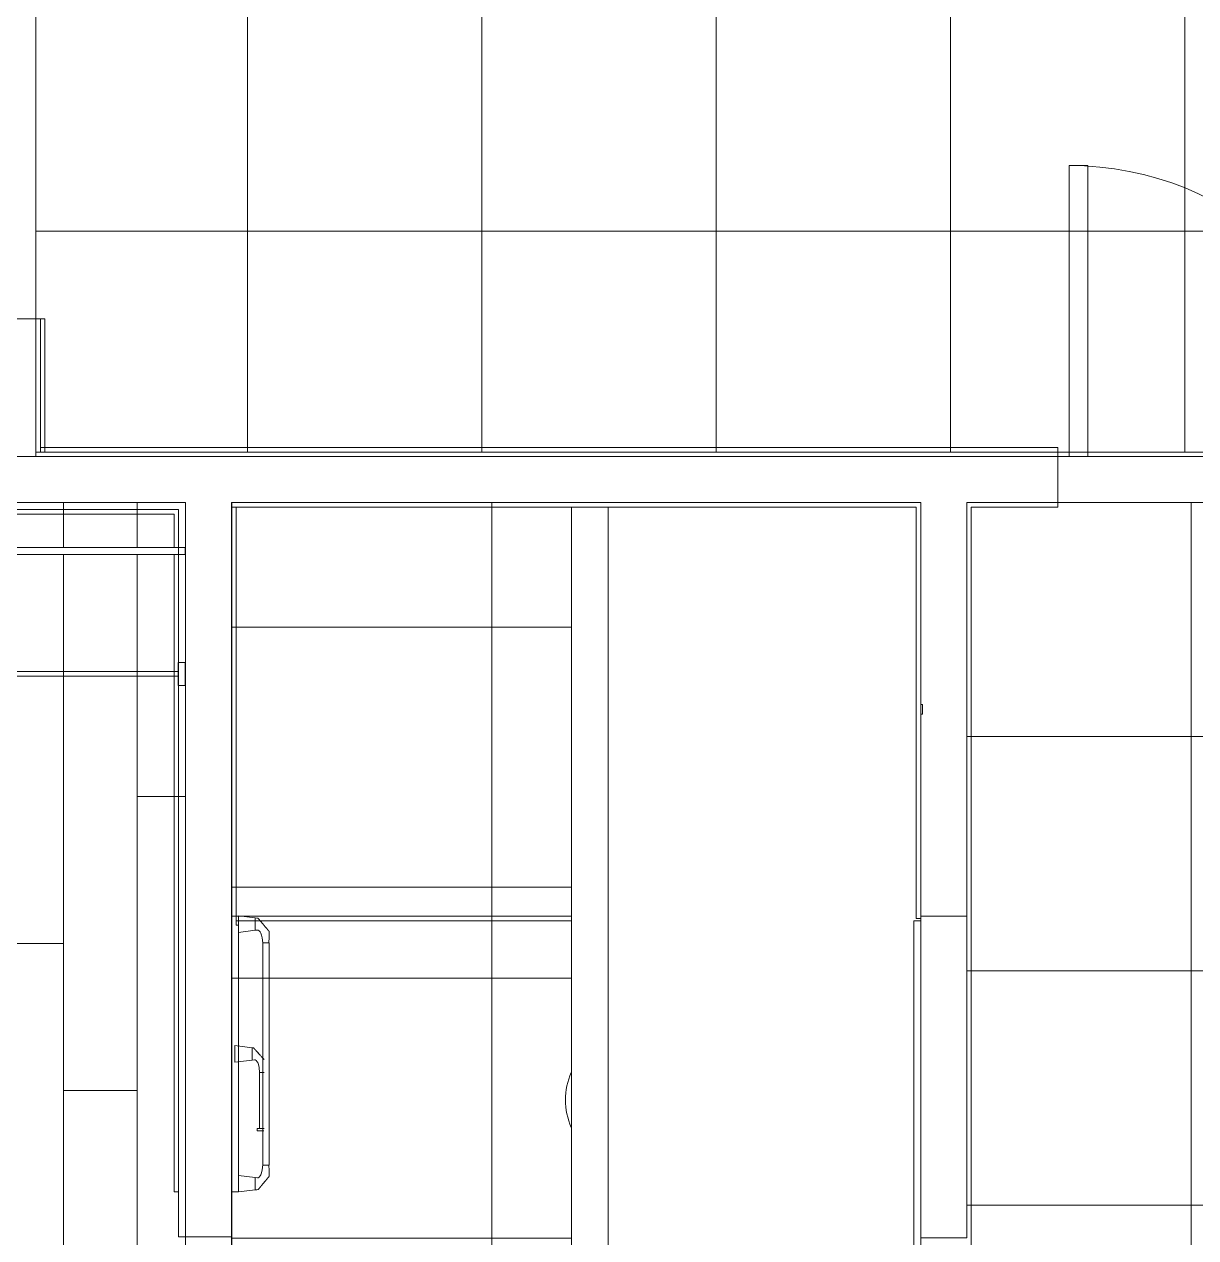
# Model space of a CAD drawing. Header units: metres. Extents: x 3856 to 4207, y -1118 to -691.
# Drawn here: x 3949.807 to 3952.356, y -976.627 to -973.986 of the extents above; entities that cross this region are included whole.
import ezdxf

# ---------------------------------------------------------------- set-up
doc = ezdxf.new("R2010")
doc.units = ezdxf.units.M
for name, color, linetype, lineweight in [('Casework', 7, 'Continuous', 9), ('Ceilings', 7, 'Continuous', 9), ('Common Edges', 7, 'Continuous', 9), ('Doors', 7, 'Continuous', 9), ('Floors', 7, 'Continuous', 9), ('Furniture', 7, 'Continuous', 9), ('Plumbing Fixtures', 7, 'Continuous', 9), ('Surface Pattern', 7, 'Continuous', 9), ('Walls', 7, 'Continuous', 9)]:
    doc.layers.add(name, color=color, linetype=linetype, lineweight=lineweight)
doc.layers.add('ROA-E00-URB-A101-MASTER_PLAN cambio estaciomientos_dwg', color=7, linetype='Continuous', lineweight=9, true_color=0x767676)

# ---------------------------------------------------------------- blocks, each defined once
blk = doc.blocks.new('Puerta metalica en rejilla - 0_70 x2_10 cm-V175-IMPLANTACIÓN - KIT COMERCIAL')
at = {"layer": 'Doors'}
for p, q in [((-0.325, 0.6835), (-0.285, 0.6835)), ((-0.325, 0.05), (-0.325, 0.6835)), ((-0.285, 0.6835), (-0.285, 0.05)), ((0.3, 0.055), (0.295, 0.055)), ((0.3, 0.055), (0.295, 0.055)), ((0.3, 0.055), (0.31, 0.055)), ((0.31, 0.055), (0.3, 0.055)), ((0.315, 0.055), (0.31, 0.055)), ((0.315, 0.055), (0.31, 0.055))]:
    blk.add_line(p, q, dxfattribs=at)
at = {"layer": 'Doors', "flags": 128}
for points in [[(0.1751, 0.0706), (0.2162, 0.0766), (0.25, 0.0794), (0.2764, 0.0789), (0.2957, 0.075), (0.3082, 0.0673), (0.313, 0.055)], [(0.313, 0.055), (0.3082, 0.0673), (0.2957, 0.075), (0.2764, 0.0789), (0.25, 0.0794), (0.2162, 0.0766), (0.1751, 0.0706)], [(0.1751, 0.0706), (0.2162, 0.0766), (0.25, 0.0794), (0.2764, 0.0789), (0.2957, 0.075), (0.3082, 0.0673), (0.313, 0.055)], [(0.313, 0.055), (0.3082, 0.0673), (0.2957, 0.075), (0.2764, 0.0789), (0.25, 0.0794), (0.2162, 0.0766), (0.1751, 0.0706)], [(0.1751, 0.0706), (0.2162, 0.0766), (0.25, 0.0794), (0.2764, 0.0789), (0.2957, 0.075), (0.3082, 0.0673), (0.313, 0.055)], [(0.313, 0.055), (0.3082, 0.0673), (0.2957, 0.075), (0.2764, 0.0789), (0.25, 0.0794), (0.2162, 0.0766), (0.1751, 0.0706)], [(0.1751, 0.0706), (0.1751, 0.0706), (0.1751, 0.0705), (0.1751, 0.0703), (0.1751, 0.0701), (0.1752, 0.0699), (0.1752, 0.0696), (0.1753, 0.0693), (0.1753, 0.0691), (0.1753, 0.0689), (0.1754, 0.0687), (0.1754, 0.0687), (0.1754, 0.0686)], [(0.1754, 0.0686), (0.1754, 0.0687), (0.1754, 0.0687), (0.1753, 0.0689), (0.1753, 0.0691), (0.1753, 0.0693), (0.1752, 0.0696), (0.1752, 0.0699), (0.1751, 0.0701), (0.1751, 0.0703), (0.1751, 0.0705), (0.1751, 0.0706), (0.1751, 0.0706)], [(0.297, 0.055), (0.2977, 0.0586), (0.2916, 0.0645), (0.2754, 0.0699), (0.2501, 0.0727), (0.2167, 0.0723), (0.1754, 0.0686)], [(0.1754, 0.0686), (0.2167, 0.0723), (0.2501, 0.0727), (0.2754, 0.0699), (0.2916, 0.0645), (0.2977, 0.0586), (0.297, 0.055)], [(0.297, 0.055), (0.2973, 0.055), (0.2981, 0.055), (0.2994, 0.055), (0.301, 0.055), (0.303, 0.055), (0.305, 0.055), (0.3071, 0.055), (0.309, 0.055), (0.3107, 0.055), (0.312, 0.055), (0.3128, 0.055), (0.313, 0.055)], [(0.313, 0.055), (0.3128, 0.055), (0.312, 0.055), (0.3107, 0.055), (0.309, 0.055), (0.3071, 0.055), (0.305, 0.055), (0.303, 0.055), (0.301, 0.055), (0.2994, 0.055), (0.2981, 0.055), (0.2973, 0.055), (0.297, 0.055)]]:
    blk.add_lwpolyline(points, dxfattribs=at)
at = {"layer": 'Doors'}
blk.add_arc((-0.325, 0.0085), 0.675, 3.6217, 90, dxfattribs=at)
blk.add_open_spline([(0.297, 0.055), (0.2972, 0.0554), (0.2974, 0.0558), (0.2976, 0.0564), (0.2977, 0.0569), (0.2979, 0.0576), (0.2977, 0.0586), (0.2972, 0.0598), (0.2956, 0.0618), (0.2921, 0.0645), (0.2851, 0.0676), (0.2727, 0.0709), (0.2515, 0.0732), (0.218, 0.0728), (0.1904, 0.0704), (0.1754, 0.0686)], degree=3, knots=[0, 0, 0, 0, 0.041667, 0.0625, 0.083333, 0.125, 0.166667, 0.208333, 0.25, 0.333333, 0.416667, 0.5, 0.666667, 0.833333, 1, 1, 1, 1], dxfattribs=at)
blk.add_open_spline([(0.297, 0.055), (0.2972, 0.0554), (0.2974, 0.0558), (0.2976, 0.0564), (0.2977, 0.0569), (0.2979, 0.0576), (0.2977, 0.0586), (0.2972, 0.0598), (0.2956, 0.0618), (0.2921, 0.0645), (0.2851, 0.0676), (0.2727, 0.0709), (0.2515, 0.0732), (0.218, 0.0728), (0.1904, 0.0704), (0.1754, 0.0686)], degree=3, knots=[0, 0, 0, 0, 0.041667, 0.0625, 0.083333, 0.125, 0.166667, 0.208333, 0.25, 0.333333, 0.416667, 0.5, 0.666667, 0.833333, 1, 1, 1, 1], dxfattribs=at)
blk = doc.blocks.new('Toilet-Pressure_Lite_1_0-Kohler-Highline-3519-TR - SANITARIO ACUACER PLUS REDONDO BLANCO REF_ 320381001 CORONA O SIMILAR-V176-IMPLANTACIÓN - KIT COMERCIAL')
at = {"layer": 'Plumbing Fixtures', "color": 254, "true_color": 0xd4d4d4}
blk.add_arc((0, -0.6428), 0.144, 245.4652, 294.5348, dxfattribs=at)
blk = doc.blocks.new('VESTIER EN L - ARAYA - CL-02 HABITACIÓN PRINCIPAL-V243-IMPLANTACIÓN - KIT COMERCIAL')
at = {"layer": 'Casework'}
for p, q in [((-2.6775, -0.05), (-0.2775, -0.05)), ((-2.6775, -0.065), (-2.6775, -0.05)), ((-0.2775, -0.05), (-0.2775, -0.065)), ((-0.2775, -0.065), (-2.6775, -0.065)), ((-2.6775, -0.065), (-2.6775, -0.65)), ((-2.085, -0.065), (-2.085, -0.65)), ((-2.07, -0.65), (-2.07, -0.065)), ((-1.485, -0.065), (-1.485, -0.65)), ((-1.47, -0.65), (-1.47, -0.065)), ((-0.2925, -0.065), (-0.2775, -0.065)), ((-0.2925, -1.75), (-0.2925, -0.065)), ((-0.2775, -0.065), (-0.2775, -1.75)), ((-1.455, -0.3325), (-1.47, -0.3325)), ((-1.455, -0.3325), (-1.47, -0.3325)), ((-1.455, -0.3825), (-1.455, -0.3325)), ((-1.455, -0.351), (-1.455, -0.3325)), ((-1.455, -0.351), (-1.455, -0.3325)), ((-1.455, -0.351), (-1.455, -0.3325)), ((-0.2925, -0.3525), (-1.455, -0.3525)), ((-1.455, -0.3525), (-1.455, -0.3527)), ((-1.455, -0.3525), (-1.455, -0.3625)), ((-0.2925, -0.3525), (-1.455, -0.3525)), ((-1.455, -0.3525), (-1.455, -0.3527)), ((-1.455, -0.3525), (-1.455, -0.3527)), ((-1.455, -0.3623), (-1.455, -0.3625)), ((-1.455, -0.3623), (-1.455, -0.3625)), ((-1.455, -0.3623), (-1.455, -0.3625)), ((-1.455, -0.3625), (-0.2925, -0.3625)), ((-1.455, -0.3625), (-0.2925, -0.3625)), ((-1.455, -0.3825), (-1.455, -0.364)), ((-1.455, -0.3825), (-1.455, -0.364)), ((-1.455, -0.3825), (-1.455, -0.364)), ((-1.47, -0.3825), (-1.455, -0.3825)), ((-1.47, -0.3825), (-1.455, -0.3825)), ((-2.6775, -0.65), (-2.085, -0.65)), ((-2.085, -0.65), (-2.07, -0.65)), ((-2.07, -0.65), (-1.485, -0.65)), ((-1.485, -0.65), (-1.47, -0.65)), ((-0.6275, -0.635), (-0.6275, -0.65)), ((-0.2925, -0.635), (-0.6275, -0.635)), ((-0.6275, -0.65), (-0.2925, -0.65)), ((-0.5775, -0.65), (-0.5775, -0.665)), ((-0.5775, -0.65), (-0.5775, -0.665)), ((-0.5275, -0.665), (-0.5275, -0.65)), ((-0.5275, -0.665), (-0.5275, -0.65)), ((-0.5775, -0.665), (-0.5275, -0.665)), ((-0.5775, -0.665), (-0.559, -0.665)), ((-0.5775, -0.665), (-0.559, -0.665)), ((-0.5775, -0.665), (-0.559, -0.665)), ((-0.5575, -0.665), (-0.5575, -1.735)), ((-0.5568, -0.665), (-0.5575, -0.665)), ((-0.5475, -0.665), (-0.5575, -0.665)), ((-0.5575, -0.665), (-0.5575, -1.735)), ((-0.5568, -0.665), (-0.5575, -0.665)), ((-0.5568, -0.665), (-0.5575, -0.665)), ((-0.5475, -0.665), (-0.5482, -0.665)), ((-0.5475, -0.665), (-0.5482, -0.665)), ((-0.5475, -0.665), (-0.5482, -0.665)), ((-0.5475, -1.735), (-0.5475, -0.665)), ((-0.5475, -1.735), (-0.5475, -0.665)), ((-0.546, -0.665), (-0.5275, -0.665)), ((-0.546, -0.665), (-0.5275, -0.665)), ((-0.546, -0.665), (-0.5275, -0.665)), ((-0.5775, -1.735), (-0.5775, -1.75)), ((-0.559, -1.735), (-0.5775, -1.735)), ((-0.5275, -1.735), (-0.5775, -1.735)), ((-0.5775, -1.735), (-0.5775, -1.75)), ((-0.559, -1.735), (-0.5775, -1.735)), ((-0.559, -1.735), (-0.5775, -1.735)), ((-0.5575, -1.735), (-0.5475, -1.735)), ((-0.5575, -1.735), (-0.5568, -1.735)), ((-0.5575, -1.735), (-0.5568, -1.735)), ((-0.5575, -1.735), (-0.5568, -1.735)), ((-0.5482, -1.735), (-0.5475, -1.735)), ((-0.5482, -1.735), (-0.5475, -1.735)), ((-0.5482, -1.735), (-0.5475, -1.735)), ((-0.5275, -1.735), (-0.546, -1.735)), ((-0.5275, -1.735), (-0.546, -1.735)), ((-0.5275, -1.735), (-0.546, -1.735)), ((-0.5275, -1.75), (-0.5275, -1.735)), ((-0.5275, -1.75), (-0.5275, -1.735)), ((-0.5775, -1.75), (-0.5275, -1.75)), ((-0.5775, -1.75), (-0.5275, -1.75)), ((-0.5775, -1.75), (-0.5275, -1.75)), ((-0.5775, -1.75), (-0.5275, -1.75)), ((-0.2775, -1.75), (-0.2925, -1.75))]:
    blk.add_line(p, q, dxfattribs=at)
blk = doc.blocks.new('PM4045551-Ducha-monocontrol-Palma-Pro - Ducha monocontrol Palma Pro-10363258-IMPLANTACIÓN - KIT COMERCIAL')
at = {"layer": 'Plumbing Fixtures', "color": 253, "true_color": 0xaaaaaa}
for p, q in [((0.1147, 0.0086), (0.1147, 0.0055)), ((0.1147, 0.0086), (0.125, 0.0086)), ((0.125, 0.0055), (0.1147, 0.0055)), ((0.125, 0.0086), (0.1353, 0.0086)), ((0.1353, 0.0055), (0.125, 0.0055)), ((0.1353, 0.0055), (0.1353, 0.0086))]:
    blk.add_line(p, q, dxfattribs=at)
at = {"layer": 'Plumbing Fixtures', "color": 253, "true_color": 0xaaaaaa, "flags": 128}
for points in [[(0.1139, 0.0051), (0.1139, 0.0051), (0.1139, 0.0051), (0.1139, 0.0052), (0.114, 0.0052), (0.114, 0.0052), (0.114, 0.0052), (0.1141, 0.0053), (0.1141, 0.0053), (0.1141, 0.0053), (0.1142, 0.0053), (0.1142, 0.0054), (0.1142, 0.0054), (0.1143, 0.0054), (0.1143, 0.0054), (0.1143, 0.0054), (0.1144, 0.0054), (0.1144, 0.0055), (0.1144, 0.0055), (0.1145, 0.0055), (0.1145, 0.0055), (0.1146, 0.0055), (0.1146, 0.0055), (0.1146, 0.0055), (0.1147, 0.0055)], [(0.1147, 0.0055), (0.1147, 0.0055), (0.1148, 0.0055), (0.1148, 0.0055), (0.1149, 0.0055), (0.115, 0.0055), (0.1151, 0.0055), (0.1152, 0.0055), (0.1154, 0.0055), (0.1155, 0.0055), (0.1157, 0.0055), (0.1159, 0.0055), (0.1161, 0.0055), (0.1163, 0.0055), (0.1165, 0.0055), (0.1167, 0.0055), (0.117, 0.0055), (0.1173, 0.0055), (0.1175, 0.0055), (0.1178, 0.0055), (0.1181, 0.0055), (0.1184, 0.0055), (0.1188, 0.0055), (0.1191, 0.0055), (0.1194, 0.0055), (0.1198, 0.0055), (0.1201, 0.0055), (0.1205, 0.0055), (0.1209, 0.0055), (0.1213, 0.0055), (0.1217, 0.0055), (0.122, 0.0055), (0.1224, 0.0055), (0.1228, 0.0055), (0.1232, 0.0055), (0.1237, 0.0055), (0.1241, 0.0055), (0.1245, 0.0055), (0.1249, 0.0055), (0.125, 0.0055)], [(0.125, 0.0055), (0.1246, 0.0055), (0.1242, 0.0055), (0.1238, 0.0055), (0.1234, 0.0055), (0.123, 0.0055), (0.1226, 0.0055), (0.1222, 0.0055), (0.1218, 0.0055), (0.1214, 0.0055), (0.121, 0.0055), (0.1206, 0.0055), (0.1202, 0.0055), (0.1199, 0.0055), (0.1195, 0.0055), (0.1192, 0.0055), (0.1188, 0.0055), (0.1185, 0.0055), (0.1182, 0.0055), (0.1179, 0.0055), (0.1176, 0.0055), (0.1173, 0.0055), (0.1171, 0.0055), (0.1168, 0.0055), (0.1166, 0.0055), (0.1163, 0.0055), (0.1161, 0.0055), (0.1159, 0.0055), (0.1157, 0.0055), (0.1156, 0.0055), (0.1154, 0.0055), (0.1153, 0.0055), (0.1151, 0.0055), (0.115, 0.0055), (0.1149, 0.0055), (0.1148, 0.0055), (0.1148, 0.0055), (0.1147, 0.0055), (0.1147, 0.0055)], [(0.1353, 0.0055), (0.1353, 0.0055), (0.1352, 0.0055), (0.1352, 0.0055), (0.1351, 0.0055), (0.135, 0.0055), (0.1349, 0.0055), (0.1348, 0.0055), (0.1346, 0.0055), (0.1345, 0.0055), (0.1343, 0.0055), (0.1341, 0.0055), (0.1339, 0.0055), (0.1337, 0.0055), (0.1335, 0.0055), (0.1333, 0.0055), (0.133, 0.0055), (0.1327, 0.0055), (0.1325, 0.0055), (0.1322, 0.0055), (0.1319, 0.0055), (0.1316, 0.0055), (0.1312, 0.0055), (0.1309, 0.0055), (0.1306, 0.0055), (0.1302, 0.0055), (0.1299, 0.0055), (0.1295, 0.0055), (0.1291, 0.0055), (0.1287, 0.0055), (0.1283, 0.0055), (0.128, 0.0055), (0.1276, 0.0055), (0.1272, 0.0055), (0.1268, 0.0055), (0.1263, 0.0055), (0.1259, 0.0055), (0.1255, 0.0055), (0.1251, 0.0055), (0.125, 0.0055)], [(0.125, 0.0055), (0.1254, 0.0055), (0.1258, 0.0055), (0.1262, 0.0055), (0.1266, 0.0055), (0.127, 0.0055), (0.1274, 0.0055), (0.1278, 0.0055), (0.1282, 0.0055), (0.1286, 0.0055), (0.129, 0.0055), (0.1294, 0.0055), (0.1298, 0.0055), (0.1301, 0.0055), (0.1305, 0.0055), (0.1308, 0.0055), (0.1312, 0.0055), (0.1315, 0.0055), (0.1318, 0.0055), (0.1321, 0.0055), (0.1324, 0.0055), (0.1327, 0.0055), (0.1329, 0.0055), (0.1332, 0.0055), (0.1334, 0.0055), (0.1337, 0.0055), (0.1339, 0.0055), (0.1341, 0.0055), (0.1343, 0.0055), (0.1344, 0.0055), (0.1346, 0.0055), (0.1347, 0.0055), (0.1349, 0.0055), (0.135, 0.0055), (0.1351, 0.0055), (0.1352, 0.0055), (0.1352, 0.0055), (0.1353, 0.0055), (0.1353, 0.0055)], [(0.1353, 0.0055), (0.1353, 0.0055), (0.1354, 0.0055), (0.1354, 0.0055), (0.1355, 0.0055), (0.1355, 0.0055), (0.1355, 0.0055), (0.1356, 0.0055), (0.1356, 0.0054), (0.1357, 0.0054), (0.1357, 0.0054), (0.1357, 0.0054), (0.1358, 0.0054), (0.1358, 0.0054), (0.1358, 0.0053), (0.1359, 0.0053), (0.1359, 0.0053), (0.1359, 0.0053), (0.136, 0.0053), (0.136, 0.0052), (0.136, 0.0052), (0.136, 0.0052), (0.1361, 0.0051), (0.1361, 0.0051), (0.1361, 0.0051), (0.1361, 0.005)]]:
    blk.add_lwpolyline(points, dxfattribs=at)
blk = doc.blocks.new('KR6215551-Toallero-barra-Koral-mate-black - Mate back-11660680-IMPLANTACIÓN - KIT COMERCIAL')
at = {"layer": 'Furniture'}
for p, q in [((-0.1755, -0.0075), (-0.171, -0.0441)), ((-0.1395, -0.0075), (-0.1755, -0.0075)), ((-0.1395, -0.0075), (-0.1755, -0.0075)), ((-0.144, -0.0441), (-0.1395, -0.0075)), ((0.3895, -0.0075), (0.394, -0.0441)), ((0.4255, -0.0075), (0.3895, -0.0075)), ((0.4255, -0.0075), (0.3895, -0.0075)), ((0.421, -0.0441), (0.4255, -0.0075)), ((-0.171, -0.0441), (-0.144, -0.0441)), ((-0.171, -0.0441), (-0.144, -0.0441)), ((0.394, -0.0441), (0.421, -0.0441)), ((0.394, -0.0441), (0.421, -0.0441)), ((0.3669, -0.0609), (-0.1169, -0.0609)), ((-0.1169, -0.0609), (-0.1169, -0.0628)), ((-0.1169, -0.0609), (-0.1169, -0.0743)), ((-0.1169, -0.0723), (-0.1169, -0.0743)), ((-0.1169, -0.0743), (0.3669, -0.0743)), ((0.3669, -0.0628), (0.3669, -0.0609)), ((0.3669, -0.0743), (0.3669, -0.0609)), ((0.3669, -0.0743), (0.3669, -0.0723))]:
    blk.add_line(p, q, dxfattribs=at)
at = {"layer": 'Furniture', "flags": 128}
for points in [[(-0.171, -0.0441), (-0.1708, -0.0474), (-0.1703, -0.0504)], [(-0.1703, -0.0504), (-0.1708, -0.0474), (-0.171, -0.0441)], [(-0.171, -0.0441), (-0.1706, -0.0441), (-0.1692, -0.0441), (-0.1671, -0.0441), (-0.1643, -0.0441), (-0.161, -0.0441), (-0.1575, -0.0441), (-0.154, -0.0441), (-0.1508, -0.0441), (-0.148, -0.0441), (-0.1458, -0.0441), (-0.1445, -0.0441), (-0.144, -0.0441)], [(-0.144, -0.0441), (-0.1445, -0.0441), (-0.1458, -0.0441), (-0.148, -0.0441), (-0.1508, -0.0441), (-0.154, -0.0441), (-0.1575, -0.0441), (-0.161, -0.0441), (-0.1643, -0.0441), (-0.1671, -0.0441), (-0.1692, -0.0441), (-0.1706, -0.0441), (-0.171, -0.0441)], [(-0.1167, -0.0609), (-0.1276, -0.0595), (-0.1337, -0.0579), (-0.1378, -0.0564), (-0.1405, -0.0547), (-0.1429, -0.0526), (-0.1446, -0.0503), (-0.1444, -0.0491), (-0.144, -0.0441)], [(-0.144, -0.0441), (-0.1444, -0.0491), (-0.1446, -0.0503), (-0.1429, -0.0526), (-0.1405, -0.0547), (-0.1378, -0.0564), (-0.1337, -0.0579), (-0.1276, -0.0595), (-0.1167, -0.0609)], [(0.3667, -0.0609), (0.3776, -0.0595), (0.3837, -0.0579), (0.3878, -0.0564), (0.3905, -0.0547), (0.3929, -0.0526), (0.3946, -0.0503), (0.3944, -0.0491), (0.394, -0.0441)], [(0.394, -0.0441), (0.3944, -0.0491), (0.3946, -0.0503), (0.3929, -0.0526), (0.3905, -0.0547), (0.3878, -0.0564), (0.3837, -0.0579), (0.3776, -0.0595), (0.3667, -0.0609)], [(0.421, -0.0441), (0.4206, -0.0441), (0.4192, -0.0441), (0.4171, -0.0441), (0.4143, -0.0441), (0.411, -0.0441), (0.4075, -0.0441), (0.404, -0.0441), (0.4008, -0.0441), (0.398, -0.0441), (0.3958, -0.0441), (0.3945, -0.0441), (0.394, -0.0441)], [(0.394, -0.0441), (0.3945, -0.0441), (0.3958, -0.0441), (0.398, -0.0441), (0.4008, -0.0441), (0.404, -0.0441), (0.4075, -0.0441), (0.411, -0.0441), (0.4143, -0.0441), (0.4171, -0.0441), (0.4192, -0.0441), (0.4206, -0.0441), (0.421, -0.0441)], [(0.421, -0.0441), (0.4208, -0.0474), (0.4203, -0.0504)], [(0.4203, -0.0504), (0.4208, -0.0474), (0.421, -0.0441)], [(-0.1417, -0.0745), (-0.1362, -0.0746), (-0.1289, -0.0745), (-0.1171, -0.0742)], [(-0.1171, -0.0742), (-0.1289, -0.0745), (-0.1362, -0.0746), (-0.1417, -0.0745)], [(-0.1167, -0.0609), (-0.1168, -0.0611), (-0.1168, -0.0617), (-0.1168, -0.0628), (-0.1168, -0.0642), (-0.1169, -0.0658), (-0.1169, -0.0676), (-0.117, -0.0693), (-0.117, -0.0709), (-0.117, -0.0723), (-0.117, -0.0734), (-0.1171, -0.074), (-0.1171, -0.0742)], [(-0.1171, -0.0742), (-0.1171, -0.074), (-0.117, -0.0734), (-0.117, -0.0723), (-0.117, -0.0709), (-0.117, -0.0693)], [(-0.1168, -0.0628), (-0.1168, -0.0617), (-0.1168, -0.0611), (-0.1167, -0.0609)], [(0.3667, -0.0609), (0.3668, -0.0611), (0.3668, -0.0617), (0.3668, -0.0628)], [(0.3671, -0.0742), (0.3671, -0.074), (0.367, -0.0734), (0.367, -0.0723), (0.367, -0.0709), (0.367, -0.0693), (0.3669, -0.0676), (0.3669, -0.0658), (0.3668, -0.0642), (0.3668, -0.0628), (0.3668, -0.0617), (0.3668, -0.0611), (0.3667, -0.0609)], [(0.367, -0.0693), (0.367, -0.0709), (0.367, -0.0723), (0.367, -0.0734), (0.3671, -0.074), (0.3671, -0.0742)], [(0.3917, -0.0745), (0.3862, -0.0746), (0.3789, -0.0745), (0.3671, -0.0742)], [(0.3671, -0.0742), (0.3789, -0.0745), (0.3862, -0.0746), (0.3917, -0.0745)]]:
    blk.add_lwpolyline(points, dxfattribs=at)
at = {"layer": 'Furniture'}
for points, knots in [([(-0.1703, -0.0504), (-0.1703, -0.0505), (-0.1701, -0.0506), (-0.1698, -0.0509), (-0.1696, -0.0511), (-0.1693, -0.0513), (-0.1689, -0.0516), (-0.1683, -0.0522), (-0.1676, -0.0527), (-0.167, -0.0532), (-0.1665, -0.0537), (-0.166, -0.0541), (-0.1653, -0.0547), (-0.1645, -0.0553), (-0.164, -0.0558), (-0.1634, -0.0562), (-0.1627, -0.0569), (-0.1618, -0.0576), (-0.161, -0.0583), (-0.1604, -0.0588), (-0.1599, -0.0592), (-0.1595, -0.0595), (-0.1588, -0.0601), (-0.158, -0.0608), (-0.157, -0.0616), (-0.1561, -0.0623), (-0.1552, -0.0631), (-0.1541, -0.064), (-0.1527, -0.0652), (-0.1512, -0.0665), (-0.1502, -0.0673), (-0.1496, -0.0678), (-0.1492, -0.0681), (-0.1488, -0.0685), (-0.1482, -0.069), (-0.1475, -0.0696), (-0.1468, -0.0702), (-0.1463, -0.0706), (-0.146, -0.0708), (-0.1459, -0.071), (-0.1457, -0.0711), (-0.1454, -0.0713), (-0.1449, -0.0717), (-0.1443, -0.0723), (-0.1437, -0.0728), (-0.1433, -0.0731), (-0.143, -0.0734), (-0.1427, -0.0736), (-0.1424, -0.0738), (-0.1421, -0.0741), (-0.1418, -0.0743), (-0.1417, -0.0744), (-0.1417, -0.0745)], [-1, -1, -1, -1, -0.95, -0.925, -0.9125, -0.9, -0.875, -0.85, -0.825, -0.8, -0.7875, -0.775, -0.75, -0.725, -0.7125, -0.7, -0.675, -0.65, -0.625, -0.6125, -0.6, -0.5875, -0.575, -0.55, -0.525, -0.5, -0.475, -0.45, -0.4, -0.35, -0.325, -0.3125, -0.3, -0.2875, -0.275, -0.25, -0.225, -0.2125, -0.20625, -0.2, -0.19375, -0.1875, -0.175, -0.15, -0.125, -0.1125, -0.1, -0.0875, -0.075, -0.05, -0.025, 0, 0, 0, 0]), ([(-0.1417, -0.0745), (-0.1417, -0.0744), (-0.1418, -0.0743), (-0.1421, -0.0741), (-0.1424, -0.0738), (-0.1427, -0.0736), (-0.143, -0.0734), (-0.1433, -0.0731), (-0.1437, -0.0728), (-0.1443, -0.0723), (-0.1449, -0.0717), (-0.1454, -0.0713), (-0.1457, -0.0711), (-0.1459, -0.071), (-0.146, -0.0708), (-0.1463, -0.0706), (-0.1468, -0.0702), (-0.1475, -0.0696), (-0.1482, -0.069), (-0.1488, -0.0685), (-0.1492, -0.0681), (-0.1496, -0.0678), (-0.1502, -0.0673), (-0.1512, -0.0665), (-0.1527, -0.0652), (-0.1541, -0.064), (-0.1552, -0.0631), (-0.1561, -0.0623), (-0.157, -0.0616), (-0.158, -0.0608), (-0.1588, -0.0601), (-0.1595, -0.0595), (-0.1601, -0.059), (-0.1608, -0.0584), (-0.1618, -0.0576), (-0.1627, -0.0569), (-0.1634, -0.0562), (-0.164, -0.0558), (-0.1645, -0.0553), (-0.1653, -0.0547), (-0.166, -0.0541), (-0.1665, -0.0537), (-0.1669, -0.0533), (-0.1672, -0.053), (-0.1677, -0.0526), (-0.1683, -0.0522), (-0.1689, -0.0516), (-0.1693, -0.0513), (-0.1696, -0.0511), (-0.1698, -0.0509), (-0.1701, -0.0506), (-0.1703, -0.0505), (-0.1703, -0.0504)], [-1, -1, -1, -1, -0.975, -0.95, -0.925, -0.9125, -0.9, -0.8875, -0.875, -0.85, -0.825, -0.8125, -0.80625, -0.8, -0.79375, -0.7875, -0.775, -0.75, -0.725, -0.7125, -0.7, -0.6875, -0.675, -0.65, -0.6, -0.55, -0.525, -0.5, -0.475, -0.45, -0.425, -0.4125, -0.4, -0.375, -0.35, -0.325, -0.3, -0.2875, -0.275, -0.25, -0.225, -0.2125, -0.2, -0.1875, -0.175, -0.15, -0.125, -0.1, -0.0875, -0.075, -0.05, 0, 0, 0, 0]), ([(0.4203, -0.0504), (0.4203, -0.0505), (0.4201, -0.0506), (0.4198, -0.0509), (0.4196, -0.0511), (0.4193, -0.0513), (0.4189, -0.0516), (0.4183, -0.0522), (0.4176, -0.0527), (0.417, -0.0532), (0.4165, -0.0537), (0.416, -0.0541), (0.4153, -0.0547), (0.4145, -0.0553), (0.414, -0.0558), (0.4134, -0.0562), (0.4127, -0.0569), (0.4118, -0.0576), (0.411, -0.0583), (0.4104, -0.0588), (0.4099, -0.0592), (0.4095, -0.0595), (0.4088, -0.0601), (0.408, -0.0608), (0.407, -0.0616), (0.4061, -0.0623), (0.4052, -0.0631), (0.4041, -0.064), (0.4027, -0.0652), (0.4012, -0.0665), (0.4002, -0.0673), (0.3996, -0.0678), (0.3992, -0.0681), (0.3988, -0.0685), (0.3982, -0.069), (0.3975, -0.0696), (0.3968, -0.0702), (0.3963, -0.0706), (0.396, -0.0708), (0.3959, -0.071), (0.3957, -0.0711), (0.3954, -0.0713), (0.3949, -0.0717), (0.3943, -0.0723), (0.3937, -0.0728), (0.3933, -0.0731), (0.393, -0.0734), (0.3927, -0.0736), (0.3924, -0.0738), (0.3921, -0.0741), (0.3918, -0.0743), (0.3917, -0.0744), (0.3917, -0.0745)], [-1, -1, -1, -1, -0.95, -0.925, -0.9125, -0.9, -0.875, -0.85, -0.825, -0.8, -0.7875, -0.775, -0.75, -0.725, -0.7125, -0.7, -0.675, -0.65, -0.625, -0.6125, -0.6, -0.5875, -0.575, -0.55, -0.525, -0.5, -0.475, -0.45, -0.4, -0.35, -0.325, -0.3125, -0.3, -0.2875, -0.275, -0.25, -0.225, -0.2125, -0.20625, -0.2, -0.19375, -0.1875, -0.175, -0.15, -0.125, -0.1125, -0.1, -0.0875, -0.075, -0.05, -0.025, 0, 0, 0, 0]), ([(0.3917, -0.0745), (0.3917, -0.0744), (0.3918, -0.0743), (0.3921, -0.0741), (0.3924, -0.0738), (0.3927, -0.0736), (0.393, -0.0734), (0.3933, -0.0731), (0.3937, -0.0728), (0.3943, -0.0723), (0.3949, -0.0717), (0.3954, -0.0713), (0.3957, -0.0711), (0.3959, -0.071), (0.396, -0.0708), (0.3963, -0.0706), (0.3968, -0.0702), (0.3975, -0.0696), (0.3982, -0.069), (0.3988, -0.0685), (0.3992, -0.0681), (0.3996, -0.0678), (0.4002, -0.0673), (0.4012, -0.0665), (0.4027, -0.0652), (0.4041, -0.064), (0.4052, -0.0631), (0.4061, -0.0623), (0.407, -0.0616), (0.408, -0.0608), (0.4088, -0.0601), (0.4095, -0.0595), (0.4101, -0.059), (0.4108, -0.0584), (0.4118, -0.0576), (0.4127, -0.0569), (0.4134, -0.0562), (0.414, -0.0558), (0.4145, -0.0553), (0.4153, -0.0547), (0.416, -0.0541), (0.4165, -0.0537), (0.4169, -0.0533), (0.4172, -0.053), (0.4177, -0.0526), (0.4183, -0.0522), (0.4189, -0.0516), (0.4193, -0.0513), (0.4196, -0.0511), (0.4198, -0.0509), (0.4201, -0.0506), (0.4203, -0.0505), (0.4203, -0.0504)], [-1, -1, -1, -1, -0.975, -0.95, -0.925, -0.9125, -0.9, -0.8875, -0.875, -0.85, -0.825, -0.8125, -0.80625, -0.8, -0.79375, -0.7875, -0.775, -0.75, -0.725, -0.7125, -0.7, -0.6875, -0.675, -0.65, -0.6, -0.55, -0.525, -0.5, -0.475, -0.45, -0.425, -0.4125, -0.4, -0.375, -0.35, -0.325, -0.3, -0.2875, -0.275, -0.25, -0.225, -0.2125, -0.2, -0.1875, -0.175, -0.15, -0.125, -0.1, -0.0875, -0.075, -0.05, 0, 0, 0, 0])]:
    blk.add_open_spline(points, degree=3, knots=knots, dxfattribs=at)
blk = doc.blocks.new('KR6155551-Portarollos-Koral-mate-black - Mate black-11660681-IMPLANTACIÓN - KIT COMERCIAL')
at = {"layer": 'Furniture'}
for p, q in [((0.107, -0.0001), (0.1115, -0.0379)), ((0.143, -0.0001), (0.107, -0.0001)), ((0.143, -0.0001), (0.107, -0.0001)), ((0.1385, -0.0379), (0.143, -0.0001)), ((-0.0375, -0.0484), (-0.0421, -0.0484)), ((-0.0421, -0.0484), (-0.0421, -0.0601)), ((-0.0375, -0.0601), (-0.0375, -0.0484)), ((0.1115, -0.0379), (0.1385, -0.0379)), ((0.1115, -0.0379), (0.1385, -0.0379)), ((-0.0421, -0.0601), (-0.0421, -0.0632)), ((-0.0421, -0.0601), (-0.0421, -0.0632)), ((0.0844, -0.0534), (-0.0375, -0.0534)), ((-0.0375, -0.0534), (-0.0375, -0.0635)), ((-0.0375, -0.0534), (-0.0375, -0.0635)), ((-0.0375, -0.0632), (-0.0375, -0.0601)), ((-0.0375, -0.0632), (-0.0375, -0.0601)), ((0.0844, -0.0635), (0.0844, -0.0534)), ((0.0844, -0.0635), (0.0844, -0.0534))]:
    blk.add_line(p, q, dxfattribs=at)
at = {"layer": 'Furniture', "flags": 128}
for points in [[(0.0844, -0.0534), (0.0955, -0.0525), (0.1017, -0.0515), (0.1048, -0.0503), (0.1075, -0.0486), (0.1105, -0.0465), (0.1118, -0.0444), (0.112, -0.0425), (0.1116, -0.0379)], [(0.1116, -0.0379), (0.112, -0.0425), (0.1118, -0.0444), (0.1105, -0.0465), (0.1075, -0.0486), (0.1048, -0.0503), (0.1017, -0.0515), (0.0955, -0.0525), (0.0844, -0.0534)], [(0.1386, -0.0379), (0.1381, -0.0379), (0.1367, -0.0379), (0.1346, -0.0379), (0.1318, -0.0379), (0.1286, -0.0379), (0.1251, -0.0379), (0.1216, -0.0379), (0.1183, -0.0379), (0.1155, -0.0379), (0.1134, -0.0379), (0.112, -0.0379), (0.1116, -0.0379)], [(0.1116, -0.0379), (0.112, -0.0379), (0.1134, -0.0379), (0.1155, -0.0379), (0.1183, -0.0379), (0.1216, -0.0379), (0.1251, -0.0379), (0.1286, -0.0379), (0.1318, -0.0379), (0.1346, -0.0379), (0.1367, -0.0379), (0.1381, -0.0379), (0.1386, -0.0379)], [(0.1386, -0.0379), (0.1385, -0.0392), (0.1384, -0.0405)], [(0.1384, -0.0405), (0.1385, -0.0392), (0.1386, -0.0379)], [(0.0844, -0.0534), (0.0844, -0.0537), (0.0844, -0.0543), (0.0844, -0.0554), (0.0844, -0.0568), (0.0844, -0.0584), (0.0844, -0.0601), (0.0844, -0.0619), (0.0844, -0.0635)], [(0.0844, -0.0635), (0.0844, -0.0619), (0.0844, -0.0601), (0.0844, -0.0584), (0.0844, -0.0568), (0.0844, -0.0554), (0.0844, -0.0543), (0.0844, -0.0537), (0.0844, -0.0534)]]:
    blk.add_lwpolyline(points, dxfattribs=at)
at = {"layer": 'Furniture'}
for points, knots in [([(0.1384, -0.0405), (0.1383, -0.0405), (0.1381, -0.0407), (0.1376, -0.0411), (0.1373, -0.0414), (0.137, -0.0417), (0.1364, -0.0422), (0.1356, -0.0429), (0.1349, -0.0436), (0.1343, -0.0441), (0.1338, -0.0446), (0.1333, -0.045), (0.1326, -0.0456), (0.1317, -0.0464), (0.1308, -0.0473), (0.1301, -0.0479), (0.1295, -0.0484), (0.129, -0.0489), (0.1282, -0.0496), (0.1273, -0.0505), (0.1263, -0.0513), (0.1256, -0.052), (0.1251, -0.0524), (0.1245, -0.0529), (0.1239, -0.0535), (0.1227, -0.0546), (0.1211, -0.056), (0.1193, -0.0577), (0.118, -0.0588), (0.1173, -0.0594), (0.1168, -0.0599), (0.1162, -0.0604), (0.1155, -0.061), (0.1147, -0.0618), (0.1138, -0.0626), (0.1132, -0.0631), (0.1129, -0.0634), (0.1127, -0.0635), (0.1126, -0.0636)], [-1, -1, -1, -1, -0.9444444, -0.9166667, -0.9027778, -0.8888889, -0.8611111, -0.8333333, -0.8055556, -0.7916667, -0.7777778, -0.7638889, -0.75, -0.7222222, -0.6944444, -0.6805556, -0.6666667, -0.6527778, -0.6388889, -0.6111111, -0.5833333, -0.5694444, -0.5555556, -0.5416667, -0.5277778, -0.5, -0.4444444, -0.3888889, -0.3611111, -0.3472222, -0.3333333, -0.3194444, -0.3055556, -0.2777778, -0.25, -0.2361111, -0.2291667, -0.2222222, -0.2222222, -0.2222222, -0.2222222]), ([(0.1126, -0.0636), (0.1127, -0.0635), (0.1129, -0.0634), (0.1132, -0.0631), (0.1138, -0.0626), (0.1147, -0.0618), (0.1155, -0.061), (0.1162, -0.0604), (0.1168, -0.0599), (0.1173, -0.0594), (0.118, -0.0588), (0.1193, -0.0577), (0.1211, -0.056), (0.1227, -0.0546), (0.1239, -0.0535), (0.1245, -0.0529), (0.1252, -0.0523), (0.1261, -0.0515), (0.1273, -0.0505), (0.1282, -0.0496), (0.129, -0.0489), (0.1295, -0.0484), (0.1301, -0.0479), (0.1308, -0.0473), (0.1317, -0.0464), (0.1326, -0.0456), (0.1333, -0.045), (0.1338, -0.0446), (0.1343, -0.0441), (0.1349, -0.0436), (0.1356, -0.0429), (0.1364, -0.0422), (0.137, -0.0417), (0.1373, -0.0414), (0.1376, -0.0411), (0.1381, -0.0407), (0.1383, -0.0405), (0.1384, -0.0405)], [-0.7777778, -0.7777778, -0.7777778, -0.7777778, -0.7708333, -0.7638889, -0.75, -0.7222222, -0.6944444, -0.6805556, -0.6666667, -0.6527778, -0.6388889, -0.6111111, -0.5555556, -0.5, -0.4722222, -0.4583333, -0.4444444, -0.4166667, -0.3888889, -0.3611111, -0.3472222, -0.3333333, -0.3194444, -0.3055556, -0.2777778, -0.25, -0.2361111, -0.2222222, -0.2083333, -0.1944444, -0.1666667, -0.1388889, -0.1111111, -0.0972222, -0.0833333, -0.0555556, 0, 0, 0, 0])]:
    blk.add_open_spline(points, degree=3, knots=knots, dxfattribs=at)
blk = doc.blocks.new('EDIFICIO TIPO A_rvt-6-IMPLANTACIÓN - KIT COMERCIAL')
at = {"layer": 'Surface Pattern', "true_color": 0x808080}
h = blk.add_hatch(dxfattribs=at)
h.set_pattern_fill('FP_119', color=8, style=0, pattern_type=2)
h.set_pattern_definition([(90, (3954.882, -1039.717), (-0.51, 3e-17), []), (180, (3954.882, -1039.717), (-6e-17, -0.51), [])])
h.paths.add_polyline_path([(3954.8818, -974.9173), (3954.8818, -970.7173), (3954.8218, -970.7173), (3954.8218, -969.0673), (3954.8818, -969.0673), (3954.8818, -968.8273), (3953.6814, -968.8273), (3953.6718, -973.5773), (3953.5918, -973.5773), (3953.5918, -973.5273), (3952.4818, -973.5273), (3952.4818, -971.6023), (3952.2318, -971.6023), (3952.2215, -972.7023), (3952.1893, -972.7173), (3952.2318, -972.7173), (3952.2215, -972.7423), (3952.1118, -972.7535), (3952.0574, -972.9923), (3952.2318, -972.9923), (3952.2318, -973.0173), (3952.0476, -973.0173), (3951.9237, -973.5273), (3951.8882, -973.5273), (3951.6504, -973.0173), (3951.6458, -973.0073), (3951.6318, -973.0023), (3951.6388, -972.9923), (3951.5222, -972.7423), (3951.5175, -972.7323), (3951.5035, -972.7273), (3951.5105, -972.7173), (3951.352, -972.3773), (3951.3398, -972.4423), (3951.372, -972.4423), (3951.372, -972.4673), (3951.3301, -972.4673), (3951.273, -972.7173), (3951.372, -972.7173), (3951.372, -972.7423), (3951.2633, -972.7423), (3951.2062, -972.9923), (3951.372, -972.9923), (3951.372, -973.0173), (3951.1964, -973.0173), (3951.1518, -973.2012), (3951.0318, -973.2523), (3951.0322, -968.8273), (3949.8318, -968.8273), (3949.8318, -969.0673), (3949.8918, -969.0673), (3949.8901, -970.7173), (3949.8318, -970.7173), (3949.8318, -974.9173), (3954.6139, -974.9173)])
h = blk.add_hatch(dxfattribs=at)
h.set_pattern_fill('FP_120', color=8, style=0, pattern_type=2)
h.set_pattern_definition([(90, (1907.012, -2999.667), (-0.16, 1e-17), []), (180, (1907.012, -2999.667), (-0.32, -0.32), [0.16, -1.12]), (180, (1906.852, -2999.027), (-0.32, -0.32), [0.16, -1.12])])
h.paths.add_polyline_path([(3946.6132, -980.7273), (3946.6568, -980.7249), (3946.6568, -978.5398), (3946.6318, -978.5398), (3946.6318, -978.5248), (3946.6568, -978.5248), (3946.6568, -978.4273), (3947.2568, -978.4273), (3947.2568, -977.6373), (3946.5068, -977.6373), (3946.5068, -977.5973), (3947.2568, -977.5973), (3947.2568, -977.5273), (3943.7568, -977.5273), (3943.7568, -980.7273), (3943.9463, -980.7273)])
h.paths.add_polyline_path([(3950.5818, -980.7273), (3952.3068, -980.7273), (3952.3068, -977.5273), (3948.4568, -977.5273), (3948.4568, -977.5473), (3949.3068, -977.5473), (3949.3068, -977.5873), (3948.4568, -977.5873), (3948.4568, -978.4273), (3948.9568, -978.4273), (3948.9568, -980.7273), (3949.2801, -980.7273)])
h.paths.add_polyline_path([(3951.7862, -980.5597), (3951.7862, -980.1597), (3952.1862, -980.1597), (3952.1862, -980.5597), (3951.947, -980.5597)])
h.paths.add_polyline_path([(3951.947, -980.0597), (3950.2862, -980.0597), (3950.2862, -978.4597), (3952.1862, -978.4597), (3952.1862, -980.0597)])
h.paths.add_polyline_path([(3948.3568, -978.4273), (3948.3568, -974.6273), (3948.4568, -974.6273), (3948.4568, -974.9273), (3949.7318, -974.9273), (3949.7318, -973.6873), (3948.7818, -973.6873), (3948.7818, -973.6473), (3949.7318, -973.6423), (3949.7318, -973.6273), (3947.2568, -973.6273), (3947.2568, -973.5123), (3947.1218, -973.5123), (3947.1218, -971.7123), (3947.2568, -971.7123), (3947.2484, -969.2273), (3943.7568, -969.2273), (3943.7568, -977.4273), (3947.2568, -977.4273), (3947.2568, -976.2273), (3947.3568, -976.2273), (3947.3668, -978.4273), (3948.1568, -978.4273)])
h.paths.add_polyline_path([(3951.947, -978.3597), (3951.7862, -978.3597), (3951.7862, -977.9597), (3952.1862, -977.9597), (3952.1862, -978.3597)])
h.paths.add_polyline_path([(3949.2801, -977.4273), (3950.1576, -977.4253), (3950.1576, -975.0273), (3949.0568, -975.0273), (3949.0568, -975.1253), (3950.1568, -975.1253), (3950.1568, -975.1403), (3949.0568, -975.1403), (3949.0568, -977.4273), (3949.2576, -977.4273)])
h.paths.add_polyline_path([(3946.0068, -973.9273), (3944.4068, -973.9273), (3944.4068, -973.2273), (3946.0068, -973.2273), (3946.0068, -973.4057)])
h.paths.add_polyline_path([(3943.9463, -971.6181), (3943.8434, -971.6181), (3943.8434, -969.3034), (3945.3434, -969.3034), (3945.3434, -970.1034), (3944.6434, -970.1034), (3944.6434, -971.6181), (3944.4068, -971.6181)])
h.paths.add_polyline_path([(3945.8881, -971.1273), (3945.2881, -971.1273), (3945.2881, -970.6273), (3945.8881, -970.6273)])
h = blk.add_hatch(dxfattribs=at)
h.set_pattern_fill('FP_134', color=8, style=0, pattern_type=2)
h.set_pattern_definition([(0, (3950.824, -3011.767), (0, 0.566), []), (90, (3950.824, -3011.767), (-0.566, 3e-17), [])])
h.paths.add_polyline_path([(3950.6135, -975.9273), (3950.9976, -975.9273), (3950.9976, -975.0273), (3950.2576, -975.0273), (3950.2576, -975.9273)])
h = blk.add_hatch(dxfattribs=at)
h.set_pattern_fill('FP_135', color=8, style=0, pattern_type=2)
h.set_pattern_definition([(90, (3952.856, -976.047), (-0.51, 3e-17), []), (180, (3952.856, -976.047), (-6e-17, -0.51), [])])
h.paths.add_polyline_path([(3951.947, -977.4273), (3952.8559, -977.4273), (3952.8559, -975.0273), (3951.8576, -975.0273), (3951.8576, -977.4273)])
h = blk.add_hatch(dxfattribs=at)
h.set_pattern_fill('FP_123', color=8, style=0, pattern_type=2)
h.set_pattern_definition([(90, (3950.258, -3010.267), (-0.566, 3e-17), []), (180, (3950.258, -3010.267), (-7e-17, -0.566), [])])
h.paths.add_polyline_path([(3950.6135, -977.4273), (3950.9976, -977.4273), (3950.9976, -977.4053), (3950.2576, -977.4123), (3950.2576, -977.4273)])
h.paths.add_polyline_path([(3950.6135, -977.3653), (3950.9976, -977.3653), (3950.9976, -975.9273), (3950.2576, -975.9273), (3950.2576, -977.3653)])
h.paths.add_polyline_path([(3950.336, -976.4693), (3950.3279, -976.4693), (3950.3374, -976.4693)])
at = {"layer": 'Ceilings'}
for p, q in [((3951.7576, -975.0273), (3950.9976, -975.0273)), ((3951.7576, -975.9273), (3951.7576, -975.0273)), ((3951.7576, -977.4273), (3951.7576, -976.6273))]:
    blk.add_line(p, q, dxfattribs=at)
at = {"layer": 'Floors'}
for p, q in [((3949.8318, -974.6273), (3949.8318, -974.9173)), ((3949.8318, -974.9173), (3954.8818, -974.9173)), ((3950.1576, -975.0273), (3949.0568, -975.0273)), ((3950.1576, -976.6253), (3950.1576, -975.0273)), ((3950.2576, -975.0273), (3950.2576, -975.9273)), ((3950.9976, -975.0273), (3950.2576, -975.0273)), ((3952.0559, -975.0273), (3951.8576, -975.0273)), ((3951.8576, -975.0273), (3951.8576, -975.9273)), ((3950.2576, -975.9273), (3950.2576, -976.6253)), ((3950.9976, -975.9273), (3950.2576, -975.9273))]:
    blk.add_line(p, q, dxfattribs=at)
at = {"layer": 'Walls'}
for p, q in [((3949.8318, -973.6273), (3949.8318, -974.6273)), ((3949.8318, -974.6273), (3949.7318, -974.6273)), ((3949.8318, -974.6273), (3949.8318, -974.9173)), ((3949.8318, -974.9173), (3949.8318, -974.6273)), ((3949.8318, -974.6273), (3949.8418, -974.6273)), ((3949.8418, -974.6273), (3949.8318, -974.6273)), ((3949.8418, -974.6273), (3949.8418, -974.9173)), ((3949.8418, -974.9073), (3949.8418, -974.6273)), ((3949.8418, -974.9173), (3949.8418, -974.6273)), ((3949.8418, -974.6273), (3949.8418, -974.9173)), ((3949.8418, -974.6273), (3949.8518, -974.6273)), ((3949.8418, -974.6273), (3949.8518, -974.6273)), ((3949.8518, -974.9173), (3949.8518, -974.6273)), ((3949.8518, -974.6273), (3949.8518, -974.9173)), ((3949.8318, -974.9173), (3952.0559, -974.9173)), ((3949.8318, -974.9273), (3949.8318, -974.9173)), ((3949.8318, -974.9173), (3949.8318, -974.9273)), ((3949.8418, -974.9173), (3949.8318, -974.9173)), ((3949.8418, -974.9173), (3949.8318, -974.9173)), ((3952.0559, -974.9073), (3949.8418, -974.9073)), ((3949.8418, -974.9073), (3952.0559, -974.9073)), ((3949.8418, -974.9073), (3949.8418, -974.9173)), ((3952.0559, -974.9173), (3949.8418, -974.9173)), ((3949.8418, -974.9173), (3952.0559, -974.9173)), ((3949.8518, -974.9173), (3949.8418, -974.9173)), ((3949.8418, -974.9173), (3949.8518, -974.9173)), ((3952.0559, -974.9073), (3952.0559, -974.9173)), ((3952.0559, -974.9173), (3952.0559, -974.9073)), ((3952.0559, -974.9173), (3952.0559, -974.9273)), ((3952.0559, -974.9173), (3952.0559, -974.9273)), ((3949.8318, -974.9273), (3952.0559, -974.9273)), ((3952.0559, -974.9273), (3949.8318, -974.9273)), ((3952.0559, -974.9273), (3952.7559, -974.9273)), ((3952.0559, -975.0273), (3952.0559, -974.9273)), ((3948.4568, -975.0273), (3950.1426, -975.0273)), ((3950.1426, -975.0273), (3949.0568, -975.0273)), ((3950.1426, -975.0273), (3950.1576, -975.0273)), ((3950.1576, -975.0273), (3950.1426, -975.0273)), ((3950.1576, -975.0273), (3950.1576, -976.6253)), ((3950.1576, -976.6253), (3950.1576, -975.0273)), ((3951.8576, -975.0273), (3952.0559, -975.0273)), ((3951.8576, -975.0273), (3951.8576, -975.0373)), ((3952.7559, -975.0273), (3952.0559, -975.0273)), ((3952.0559, -975.0273), (3952.0559, -975.0373)), ((3948.4718, -975.0423), (3950.1326, -975.0423)), ((3950.1426, -975.0423), (3948.4718, -975.0423)), ((3950.1326, -975.0523), (3948.4818, -975.0523)), ((3950.1326, -975.0423), (3949.0568, -975.0423)), ((3949.0568, -975.0423), (3950.1426, -975.0423)), ((3949.0568, -975.0523), (3950.1326, -975.0523)), ((3950.1326, -975.0423), (3950.1426, -975.0423)), ((3950.1426, -975.0423), (3950.1326, -975.0423)), ((3950.1326, -975.0523), (3950.1326, -975.1253)), ((3950.1326, -975.1253), (3950.1326, -975.0523)), ((3950.1426, -975.0423), (3950.1426, -975.1253)), ((3950.1426, -975.1253), (3950.1426, -975.0423)), ((3950.1426, -975.0423), (3950.1426, -975.1253)), ((3950.1426, -976.6253), (3950.1426, -975.0423)), ((3950.2576, -975.9473), (3950.2576, -975.0373)), ((3950.2676, -975.0373), (3950.2576, -975.0373)), ((3950.2676, -975.0373), (3950.2676, -975.9473)), ((3950.9976, -977.4123), (3950.9976, -975.0373)), ((3951.0776, -975.0373), (3950.9976, -975.0373)), ((3951.0776, -975.0373), (3951.0776, -977.4123)), ((3951.8576, -975.9273), (3951.8576, -975.0373)), ((3952.0559, -975.0373), (3951.8676, -975.0373)), ((3951.8676, -975.0373), (3951.8676, -977.4173)), ((3950.1326, -975.1403), (3950.1326, -976.5273)), ((3950.1326, -976.5273), (3950.1326, -975.1403)), ((3950.1426, -975.1403), (3950.1426, -976.5273)), ((3950.1426, -976.5273), (3950.1426, -975.1403)), ((3950.1426, -975.1403), (3950.1426, -976.6253)), ((3950.2676, -975.9273), (3950.9976, -975.9273)), ((3950.2676, -975.9273), (3950.2676, -975.9373)), ((3951.7576, -976.6273), (3951.7576, -975.9273)), ((3951.7576, -975.9273), (3951.8576, -975.9273)), ((3951.8576, -975.9273), (3951.8576, -976.6273)), ((3950.2576, -976.5273), (3950.2576, -975.9473)), ((3950.9976, -975.9373), (3950.2676, -975.9373)), ((3950.2726, -975.9473), (3950.2676, -975.9473)), ((3950.2726, -975.9473), (3950.2726, -976.5273)), ((3950.1426, -976.5273), (3950.1326, -976.5273)), ((3950.1426, -976.5273), (3950.1326, -976.5273)), ((3950.2726, -976.5273), (3950.2576, -976.5273)), ((3950.1576, -976.6253), (3950.1426, -976.6253)), ((3950.1576, -976.6253), (3950.1426, -976.6253)), ((3950.1576, -977.4253), (3950.1576, -976.6253)), ((3950.2576, -976.6253), (3950.1576, -976.6253)), ((3950.2576, -976.6253), (3950.2576, -977.4123)), ((3951.7576, -976.6273), (3951.8576, -976.6273))]:
    blk.add_line(p, q, dxfattribs=at)
at = {"layer": 'Walls', "lineweight": 18}
for p, q in [((3951.7476, -975.0273), (3950.2576, -975.0273)), ((3950.2576, -975.0273), (3950.2576, -975.0373)), ((3951.7576, -975.0273), (3951.7476, -975.0273)), ((3951.7576, -975.9323), (3951.7576, -975.0273)), ((3950.2576, -975.0373), (3951.7476, -975.0373)), ((3951.7476, -975.0373), (3951.7476, -975.9323)), ((3951.7576, -975.9373), (3951.7426, -975.9373)), ((3951.7426, -975.9373), (3951.7426, -977.4273)), ((3951.7476, -975.9323), (3951.7576, -975.9323)), ((3951.7576, -977.4273), (3951.7576, -975.9373))]:
    blk.add_line(p, q, dxfattribs=at)
at = {"layer": 'Casework', "lineweight": 9, "rotation": 89.99999999999902}
blk.add_blockref('VESTIER EN L - ARAYA - CL-02 HABITACIÓN PRINCIPAL-V243-IMPLANTACIÓN - KIT COMERCIAL', (3948.4068, -974.8478), dxfattribs=at)
at = {"layer": 'Doors', "lineweight": 9}
blk.add_blockref('Puerta metalica en rejilla - 0_70 x2_10 cm-V175-IMPLANTACIÓN - KIT COMERCIAL', (3952.4059, -974.9773), dxfattribs=at)
at = {"layer": 'Furniture', "lineweight": 9, "rotation": 89.99999999999902}
for name in ['KR6215551-Toallero-barra-Koral-mate-black - Mate back-11660680-IMPLANTACIÓN - KIT COMERCIAL', 'KR6155551-Portarollos-Koral-mate-black - Mate black-11660681-IMPLANTACIÓN - KIT COMERCIAL']:
    blk.add_blockref(name, (3950.2651, -976.3523), dxfattribs=at)
at = {"layer": 'Plumbing Fixtures', "lineweight": 9}
for name, p, rotation in [('PM4045551-Ducha-monocontrol-Palma-Pro - Ducha monocontrol Palma Pro-10363258-IMPLANTACIÓN - KIT COMERCIAL', (3951.7526, -975.3523), 269.999999999999), ('Toilet-Pressure_Lite_1_0-Kohler-Highline-3519-TR - SANITARIO ACUACER PLUS REDONDO BLANCO REF_ 320381001 CORONA O SIMILAR-V176-IMPLANTACIÓN - KIT COMERCIAL', (3951.771, -976.3273), 270.0000000000789)]:
    blk.add_blockref(name, p, dxfattribs=dict(at, rotation=rotation))
blk = doc.blocks.new('ROA-E00-URB-A101-MASTER_PLAN cambio estaciomientos_dwg_PM4045551-Ducha-monocontrol-Palma-Pro - Ducha monocontrol Palma Pro-V210-Master Plan - Etapa 1-7986600-IMPLANTACIÓN - KIT COMERCIAL')
at = {"layer": 'Plumbing Fixtures'}
blk.add_line((0.1147, 0.0055), (0.1147, 0.0086), dxfattribs=at)
at = {"layer": 'Plumbing Fixtures', "flags": 128}
for points in [[(0.1139, 0.0051), (0.1139, 0.0051), (0.1139, 0.0051), (0.1139, 0.0052), (0.114, 0.0052), (0.114, 0.0052), (0.114, 0.0052), (0.1141, 0.0053), (0.1141, 0.0053), (0.1141, 0.0053), (0.1142, 0.0053), (0.1142, 0.0054), (0.1142, 0.0054), (0.1143, 0.0054), (0.1143, 0.0054), (0.1143, 0.0054), (0.1144, 0.0054), (0.1144, 0.0055), (0.1144, 0.0055), (0.1145, 0.0055), (0.1145, 0.0055), (0.1146, 0.0055), (0.1146, 0.0055), (0.1146, 0.0055), (0.1147, 0.0055)], [(0.1353, 0.0055), (0.1353, 0.0055), (0.1352, 0.0055), (0.1352, 0.0055), (0.1351, 0.0055), (0.135, 0.0055), (0.1349, 0.0055), (0.1348, 0.0055), (0.1346, 0.0055), (0.1345, 0.0055), (0.1343, 0.0055), (0.1341, 0.0055), (0.1339, 0.0055), (0.1337, 0.0055), (0.1335, 0.0055), (0.1333, 0.0055), (0.133, 0.0055), (0.1327, 0.0055), (0.1325, 0.0055), (0.1322, 0.0055), (0.1319, 0.0055), (0.1316, 0.0055), (0.1312, 0.0055), (0.1309, 0.0055), (0.1306, 0.0055), (0.1302, 0.0055), (0.1299, 0.0055), (0.1295, 0.0055), (0.1291, 0.0055), (0.1287, 0.0055), (0.1283, 0.0055), (0.128, 0.0055), (0.1276, 0.0055), (0.1272, 0.0055), (0.1268, 0.0055), (0.1263, 0.0055), (0.1259, 0.0055), (0.1255, 0.0055), (0.1251, 0.0055), (0.125, 0.0055), (0.1246, 0.0055), (0.1242, 0.0055), (0.1238, 0.0055), (0.1234, 0.0055), (0.123, 0.0055), (0.1226, 0.0055), (0.1222, 0.0055), (0.1218, 0.0055), (0.1214, 0.0055), (0.121, 0.0055), (0.1206, 0.0055), (0.1202, 0.0055), (0.1199, 0.0055), (0.1195, 0.0055), (0.1192, 0.0055), (0.1188, 0.0055), (0.1185, 0.0055), (0.1182, 0.0055), (0.1179, 0.0055), (0.1176, 0.0055), (0.1173, 0.0055), (0.1171, 0.0055), (0.1168, 0.0055), (0.1166, 0.0055), (0.1163, 0.0055), (0.1161, 0.0055), (0.1159, 0.0055), (0.1157, 0.0055), (0.1156, 0.0055), (0.1154, 0.0055), (0.1153, 0.0055), (0.1151, 0.0055), (0.115, 0.0055), (0.1149, 0.0055), (0.1148, 0.0055), (0.1148, 0.0055), (0.1147, 0.0055), (0.1147, 0.0055)], [(0.1147, 0.0055), (0.1147, 0.0055), (0.1148, 0.0055), (0.1148, 0.0055), (0.1149, 0.0055), (0.115, 0.0055), (0.1151, 0.0055), (0.1152, 0.0055), (0.1154, 0.0055), (0.1155, 0.0055), (0.1157, 0.0055), (0.1159, 0.0055)], [(0.1161, 0.0086), (0.125, 0.0086), (0.1339, 0.0086)], [(0.1339, 0.0055), (0.125, 0.0055), (0.1161, 0.0055)], [(0.1341, 0.0055), (0.1343, 0.0055), (0.1344, 0.0055), (0.1346, 0.0055), (0.1347, 0.0055), (0.1349, 0.0055), (0.135, 0.0055), (0.1351, 0.0055), (0.1352, 0.0055), (0.1352, 0.0055), (0.1353, 0.0055), (0.1353, 0.0055)], [(0.1361, 0.005), (0.1361, 0.0051), (0.1361, 0.0051), (0.1361, 0.0051), (0.136, 0.0052), (0.136, 0.0052), (0.136, 0.0052), (0.136, 0.0053), (0.1359, 0.0053), (0.1359, 0.0053), (0.1359, 0.0053), (0.1358, 0.0053), (0.1358, 0.0054), (0.1358, 0.0054), (0.1357, 0.0054), (0.1357, 0.0054), (0.1357, 0.0054), (0.1356, 0.0054), (0.1356, 0.0055), (0.1355, 0.0055), (0.1355, 0.0055), (0.1355, 0.0055), (0.1354, 0.0055), (0.1354, 0.0055), (0.1353, 0.0055), (0.1353, 0.0055), (0.1353, 0.0086)]]:
    blk.add_lwpolyline(points, dxfattribs=at)
blk = doc.blocks.new('ROA-E00-URB-A101-MASTER_PLAN cambio estaciomientos_dwg_ROA-E01-ARQ-R23_rvt-6-Master Plan - Etapa 1-7986604-IMPLANTACIÓN - KIT COMERCIAL')
at = {"layer": 'Walls'}
blk.add_line((974.9173, 3949.8318), (974.9273, 3949.8318), dxfattribs=at)
at = {"layer": 'Walls', "flags": 128}
blk.add_lwpolyline([(974.9273, 3949.8318), (974.9273, 3952.0559), (974.9173, 3952.0559)], dxfattribs=at)
blk.add_blockref('ROA-E00-URB-A101-MASTER_PLAN cambio estaciomientos_dwg_PM4045551-Ducha-monocontrol-Palma-Pro - Ducha monocontrol Palma Pro-V210-Master Plan - Etapa 1-7986600-IMPLANTACIÓN - KIT COMERCIAL', (975.3523, 3951.7526))
blk = doc.blocks.new('ROA-E00-URB-A101-MASTER_PLAN cambio estaciomientos_dwg_ROA-E01-EST-R23_rvt-6-Master Plan - Etapa 1-7986868-IMPLANTACIÓN - KIT COMERCIAL')
at = {"layer": 'Common Edges'}
blk.add_line((974.9273, 3949.7318), (974.9273, 3949.8318), dxfattribs=at)
at = {"layer": 'Walls'}
blk.add_line((974.9273, 3952.0559), (974.9273, 3949.8318), dxfattribs=at)
blk = doc.blocks.new('ROA-E00-URB-A101-MASTER_PLAN cambio estaciomientos_dwg-7942325-IMPLANTACIÓN - KIT COMERCIAL')
for name in ['ROA-E00-URB-A101-MASTER_PLAN cambio estaciomientos_dwg_ROA-E01-EST-R23_rvt-6-Master Plan - Etapa 1-7986868-IMPLANTACIÓN - KIT COMERCIAL', 'ROA-E00-URB-A101-MASTER_PLAN cambio estaciomientos_dwg_ROA-E01-ARQ-R23_rvt-6-Master Plan - Etapa 1-7986604-IMPLANTACIÓN - KIT COMERCIAL']:
    blk.add_blockref(name, (0, 0))

msp = doc.modelspace()

# ---------------------------------------------------------------- block references
at = {"lineweight": 5}
msp.add_blockref('EDIFICIO TIPO A_rvt-6-IMPLANTACIÓN - KIT COMERCIAL', (0, 0), dxfattribs=at)
at = {"layer": 'ROA-E00-URB-A101-MASTER_PLAN cambio estaciomientos_dwg', "color": 7, "rotation": 269.9999999999999}
msp.add_blockref('ROA-E00-URB-A101-MASTER_PLAN cambio estaciomientos_dwg-7942325-IMPLANTACIÓN - KIT COMERCIAL', (0, 0), dxfattribs=at)

doc.saveas('drawing.dxf')
